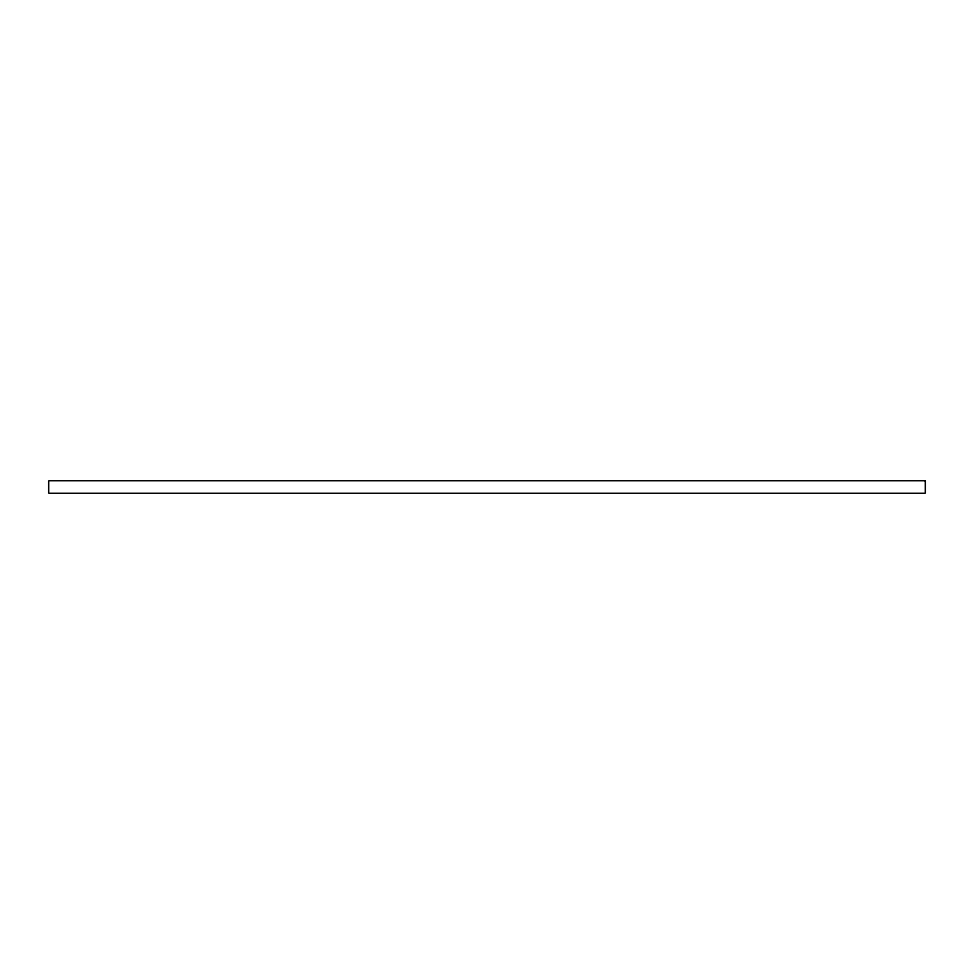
<?xml version="1.0" encoding="UTF-8"?>
<svg xmlns="http://www.w3.org/2000/svg" width="974" height="974" viewBox="0 0 974 974"><rect width="100%" height="100%" fill="white"/><g stroke="black" fill="none" stroke-linecap="round" stroke-linejoin="round"><path stroke-width="1.46" d="M925.3 480.742L48.7 480.742L48.7 493.258L925.3 493.258L925.3 480.742"/></g></svg>
